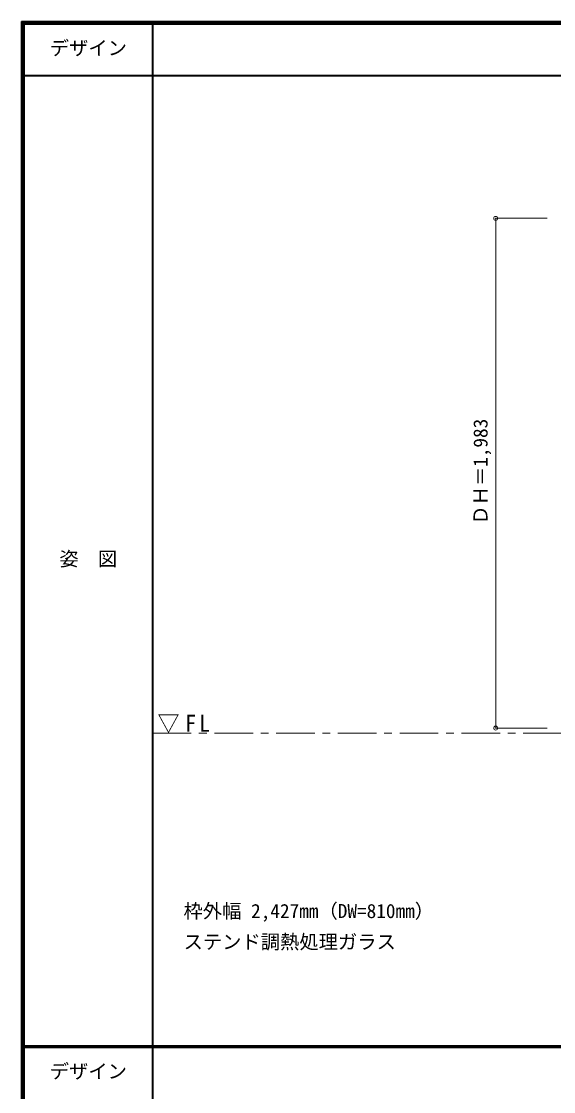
# Model space of a CAD drawing. Units: millimetres, scale not verified. Extents: x -6000 to 5700, y -4307 to 4260.
# Drawn here: x -6000 to -3932, y 12 to 4175 of the extents above; entities that cross this region are included whole.
import ezdxf
from ezdxf.enums import TextEntityAlignment as Align

# ---------------------------------------------------------------- set-up
doc = ezdxf.new("R2010")
doc.units = ezdxf.units.MM
doc.header["$LTSCALE"] = 30
doc.header["$PDMODE"] = 32
doc.header["$PDSIZE"] = 15
doc.linetypes.add('CHAIN1', pattern=[8, 5, -1, 1, -1])
for name, color, linetype, lineweight in [('0-0_補助線', 7, 'CHAIN1', 18), ('0-B_寸法', 4, 'Continuous', 9), ('F-1_枠', 6, 'Continuous', 40)]:
    doc.layers.add(name, color=color, linetype=linetype, lineweight=lineweight)
doc.layers.add('0-A_文字', color=7, linetype='Continuous')
doc.layers.add('F-A_文字', color=7, linetype='Continuous')
doc.styles.add('ＭＳ ゴシック', font='')
doc.styles.get('ＭＳ ゴシック').set_extended_font_data('MS Gothic')

msp = doc.modelspace()

# ---------------------------------------------------------------- linework, layer by layer
at = {"layer": '0-0_補助線'}
msp.add_line((-5490, 1406), (5690, 1406), dxfattribs=at)
at = {"layer": '0-B_寸法'}
for p, q in [((-4157, 3409), (-3957, 3409)), ((-4157, 3409), (-4157, 1426)), ((-4157, 1426), (-3957, 1426))]:
    msp.add_line(p, q, dxfattribs=at)
at = {"layer": '0-B_寸法', "color": 7}
for p in [(-4157, 3409), (-4157, 1426)]:
    msp.add_point(p, dxfattribs=at)
at = {"layer": 'F-1_枠'}
for p, q in [((-6000, 4175), (5700, 4175)), ((-6000, 4175), (-6000, -4205)), ((-6000, 4170), (5700, 4170)), ((-6000, 4165), (5700, 4165)), ((-5995, 4175), (-5995, -4205)), ((-5990, 4175), (-5990, -4205)), ((-5490, 4175), (-5490, -3790)), ((-6000, 3965), (5700, 3965)), ((-6000, 190.5), (5700, 190.5)), ((-6000, 187.5), (5700, 187.5)), ((-6000, 184.5), (5700, 184.5))]:
    msp.add_line(p, q, dxfattribs=at)

# ---------------------------------------------------------------- texts
at = {"layer": '0-A_文字', "style": 'ＭＳ ゴシック'}
for s, p in [('枠外幅 2,427mm（DW=810mm）', (-5370, 670.5)), ('ステンド調熱処理ガラス', (-5370, 550.5))]:
    msp.add_text(s, height=54.99, dxfattribs=at).set_placement(p, align=Align.BOTTOM_LEFT)
at = {"layer": '0-A_文字', "insert": (-5471.25, 1406), "char_height": 65.98, "attachment_point": 7, "style": 'ＭＳ ゴシック'}
msp.add_mtext('\\T1.26;\\W0.95;▽FL', dxfattribs=at)
at = {"layer": '0-B_寸法', "color": 7, "style": 'ＭＳ ゴシック'}
msp.add_text('ＤＨ＝1,983', height=54.99, rotation=90, dxfattribs=at).set_placement((-4172, 2217.25), align=Align.BOTTOM_LEFT)
at = {"layer": 'F-A_文字', "style": 'ＭＳ ゴシック'}
for s, p in [('デザイン', (-5890, 4027.5)), ('姿\u3000図', (-5852.5, 2040.25)), ('デザイン', (-5890, 47))]:
    msp.add_text(s, height=54.99, dxfattribs=at).set_placement(p, align=Align.BOTTOM_LEFT)

doc.saveas('drawing.dxf')
